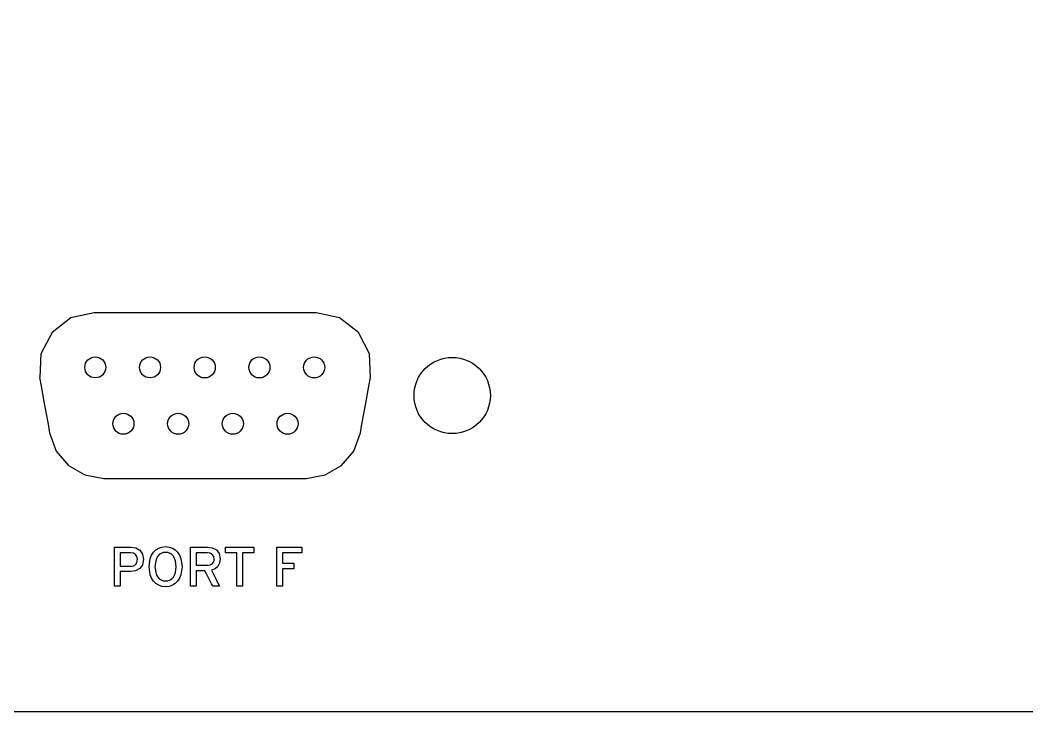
# Model space of a CAD drawing. Extents: x 4.9 to 38.9, y -1.1 to 21.9.
# Drawn here: x 6.791 to 8.797, y 13.343 to 14.721 of the extents above; entities that cross this region are included whole.
import ezdxf

# ---------------------------------------------------------------- set-up
doc = ezdxf.new("R2010")
doc.units = 0
doc.layers.get('0').update_dxf_attribs({"linetype": 'CONTINUOUS'})

msp = doc.modelspace()

# ---------------------------------------------------------------- linework, layer by layer
at = {"color": 7}
for points in [[(11.7271, 17.1225), (11.7271, 15.7714), (11.7271, 14.5927), (11.7271, 13.7591), (11.7271, 13.5255), (11.7271, 13.4429), (11.6271, 13.3429), (11.392, 13.3429), (10.7725, 13.3429), (9.8965, 13.3429), (8.8923, 13.3429), (7.8882, 13.3429), (7.0122, 13.3429), (6.3926, 13.3429), (6.1576, 13.3429)], [(6.8302, 14.0092), (6.8333, 13.9919), (6.8402, 13.9541), (6.8471, 13.9162), (6.8502, 13.899), (6.8499, 13.899), (6.8632, 13.8626), (6.8875, 13.8338), (6.9201, 13.8149), (6.9582, 13.8081), (6.9755, 13.8081), (7.0212, 13.8081), (7.1597, 13.8081), (7.2982, 13.8081), (7.3439, 13.8081), (7.3612, 13.8081), (7.3994, 13.8149), (7.4319, 13.8338), (7.4562, 13.8626), (7.4695, 13.899), (7.4692, 13.899), (7.4723, 13.9162), (7.4792, 13.9541), (7.4861, 13.9919), (7.4892, 14.0092), (7.4895, 14.0088), (7.4874, 14.0565), (7.4655, 14.0987), (7.4277, 14.1277), (7.3812, 14.138), (7.3622, 14.138), (7.3121, 14.138), (7.1602, 14.138), (7.0083, 14.138), (6.9582, 14.138), (6.9392, 14.138), (6.8927, 14.1277), (6.855, 14.0987), (6.8329, 14.0565), (6.8309, 14.0088), (6.8302, 14.0092)], [(7.0111, 13.6223), (7.0102, 13.6223), (7.0079, 13.6223), (7.0009, 13.6223), (6.9939, 13.6223), (6.9916, 13.6223), (6.9908, 13.6223), (6.9908, 13.621), (6.9908, 13.6177), (6.9908, 13.6077), (6.9908, 13.5977), (6.9908, 13.5944), (6.9908, 13.5931), (6.989, 13.5931), (6.985, 13.5931), (6.981, 13.5931), (6.9792, 13.5931), (6.9792, 13.594), (6.9792, 13.5964), (6.9792, 13.6053), (6.9792, 13.6178), (6.9792, 13.6321), (6.9792, 13.6464), (6.9792, 13.6589), (6.9792, 13.6677), (6.9792, 13.6702), (6.9792, 13.6711), (6.9806, 13.6711), (6.9843, 13.6711), (6.9955, 13.6711), (7.0067, 13.6711), (7.0104, 13.6711), (7.0118, 13.6711), (7.0218, 13.6695), (7.0297, 13.6649), (7.035, 13.6572), (7.0369, 13.6467), (7.035, 13.6361), (7.0296, 13.6285), (7.0215, 13.6238), (7.0111, 13.6223)], [(7.0116, 13.6599), (7.0107, 13.6599), (7.0084, 13.6599), (7.0012, 13.6599), (6.994, 13.6599), (6.9917, 13.6599), (6.9908, 13.6599), (6.9908, 13.6587), (6.9908, 13.6557), (6.9908, 13.6514), (6.9908, 13.6465), (6.9908, 13.6416), (6.9908, 13.6373), (6.9908, 13.6343), (6.9908, 13.6331), (6.9917, 13.6331), (6.994, 13.6331), (7.0012, 13.6331), (7.0084, 13.6331), (7.0107, 13.6331), (7.0116, 13.6331), (7.0148, 13.6333), (7.0175, 13.634), (7.0217, 13.6367), (7.0242, 13.641), (7.025, 13.6467), (7.0241, 13.6523), (7.0214, 13.6565), (7.0171, 13.659), (7.0116, 13.6599)], [(7.0811, 13.5921), (7.0739, 13.5928), (7.0675, 13.595), (7.0618, 13.5986), (7.0571, 13.6033), (7.0533, 13.6092), (7.0505, 13.616), (7.0482, 13.6321), (7.0505, 13.6482), (7.0533, 13.655), (7.0571, 13.6609), (7.0618, 13.6656), (7.0675, 13.6691), (7.0739, 13.6713), (7.0811, 13.6721), (7.0883, 13.6713), (7.0948, 13.6691), (7.1004, 13.6656), (7.1051, 13.6609), (7.1089, 13.655), (7.1117, 13.6482), (7.114, 13.6321), (7.1117, 13.616), (7.1089, 13.6092), (7.1051, 13.6033), (7.1004, 13.5986), (7.0948, 13.595), (7.0883, 13.5928), (7.0811, 13.5921)], [(7.0811, 13.6606), (7.0763, 13.6601), (7.0721, 13.6586), (7.0685, 13.6561), (7.0655, 13.6528), (7.0632, 13.6487), (7.0615, 13.6438), (7.0601, 13.6321), (7.0615, 13.6203), (7.0632, 13.6155), (7.0655, 13.6114), (7.0685, 13.6081), (7.0721, 13.6056), (7.0763, 13.6041), (7.0811, 13.6036), (7.0859, 13.6041), (7.0901, 13.6056), (7.0937, 13.6081), (7.0967, 13.6114), (7.0991, 13.6155), (7.1008, 13.6203), (7.1021, 13.6321), (7.1008, 13.6438), (7.0991, 13.6487), (7.0967, 13.6528), (7.0937, 13.6561), (7.0901, 13.6586), (7.0859, 13.6601), (7.0811, 13.6606)], [(7.1727, 13.625), (7.1734, 13.6236), (7.1751, 13.62), (7.1806, 13.609), (7.186, 13.5981), (7.1878, 13.5945), (7.1884, 13.5931), (7.1863, 13.5931), (7.1817, 13.5931), (7.1771, 13.5931), (7.175, 13.5931), (7.1744, 13.5944), (7.1726, 13.5979), (7.1673, 13.6085), (7.162, 13.6191), (7.1603, 13.6226), (7.1596, 13.624), (7.1569, 13.624), (7.1509, 13.624), (7.1449, 13.624), (7.1422, 13.624), (7.1422, 13.6226), (7.1422, 13.6191), (7.1422, 13.6085), (7.1422, 13.5979), (7.1422, 13.5944), (7.1422, 13.5931), (7.1404, 13.5931), (7.1364, 13.5931), (7.1324, 13.5931), (7.1306, 13.5931), (7.1306, 13.594), (7.1306, 13.5964), (7.1306, 13.6053), (7.1306, 13.6178), (7.1306, 13.6321), (7.1306, 13.6464), (7.1306, 13.6589), (7.1306, 13.6677), (7.1306, 13.6702), (7.1306, 13.6711), (7.1321, 13.6711), (7.136, 13.6711), (7.1477, 13.6711), (7.1594, 13.6711), (7.1632, 13.6711), (7.1647, 13.6711), (7.1743, 13.6697), (7.1823, 13.6654), (7.1878, 13.6581), (7.1898, 13.6477), (7.1886, 13.6394), (7.1852, 13.6328), (7.1798, 13.6279), (7.1727, 13.625)], [(7.1647, 13.6599), (7.1637, 13.6599), (7.1612, 13.6599), (7.1534, 13.6599), (7.1457, 13.6599), (7.1431, 13.6599), (7.1422, 13.6599), (7.1422, 13.6588), (7.1422, 13.656), (7.1422, 13.6475), (7.1422, 13.639), (7.1422, 13.6362), (7.1422, 13.6351), (7.1431, 13.6351), (7.1457, 13.6351), (7.1534, 13.6351), (7.1612, 13.6351), (7.1637, 13.6351), (7.1647, 13.6351), (7.1701, 13.6359), (7.1742, 13.6381), (7.177, 13.6419), (7.1777, 13.6444), (7.1779, 13.6474), (7.177, 13.6527), (7.1743, 13.6567), (7.1701, 13.6591), (7.1647, 13.6599)]]:
    msp.add_lwpolyline(points, dxfattribs=at)
for points in [[(7.2346, 13.6596), (7.2346, 13.5931), (7.223, 13.5931), (7.223, 13.6596), (7.2003, 13.6596), (7.2003, 13.6711), (7.2573, 13.6711), (7.2573, 13.6596)], [(7.3142, 13.6596), (7.3142, 13.6392), (7.3366, 13.6392), (7.3366, 13.6277), (7.3142, 13.6277), (7.3142, 13.5931), (7.3027, 13.5931), (7.3027, 13.6711), (7.3527, 13.6711), (7.3527, 13.6596)]]:
    msp.add_lwpolyline(points, close=True, dxfattribs=at)
for centre, radius in [((6.9412, 14.0292), 0.0209), ((7.0502, 14.0292), 0.0209), ((7.1591, 14.0292), 0.021), ((7.2681, 14.0292), 0.021), ((7.3771, 14.0292), 0.021), ((7.6521, 13.9732), 0.076), ((6.9972, 13.9169), 0.021), ((7.1062, 13.9169), 0.021), ((7.2152, 13.9169), 0.021), ((7.3242, 13.9169), 0.0209)]:
    msp.add_circle(centre, radius, dxfattribs=at)

doc.saveas('drawing.dxf')
